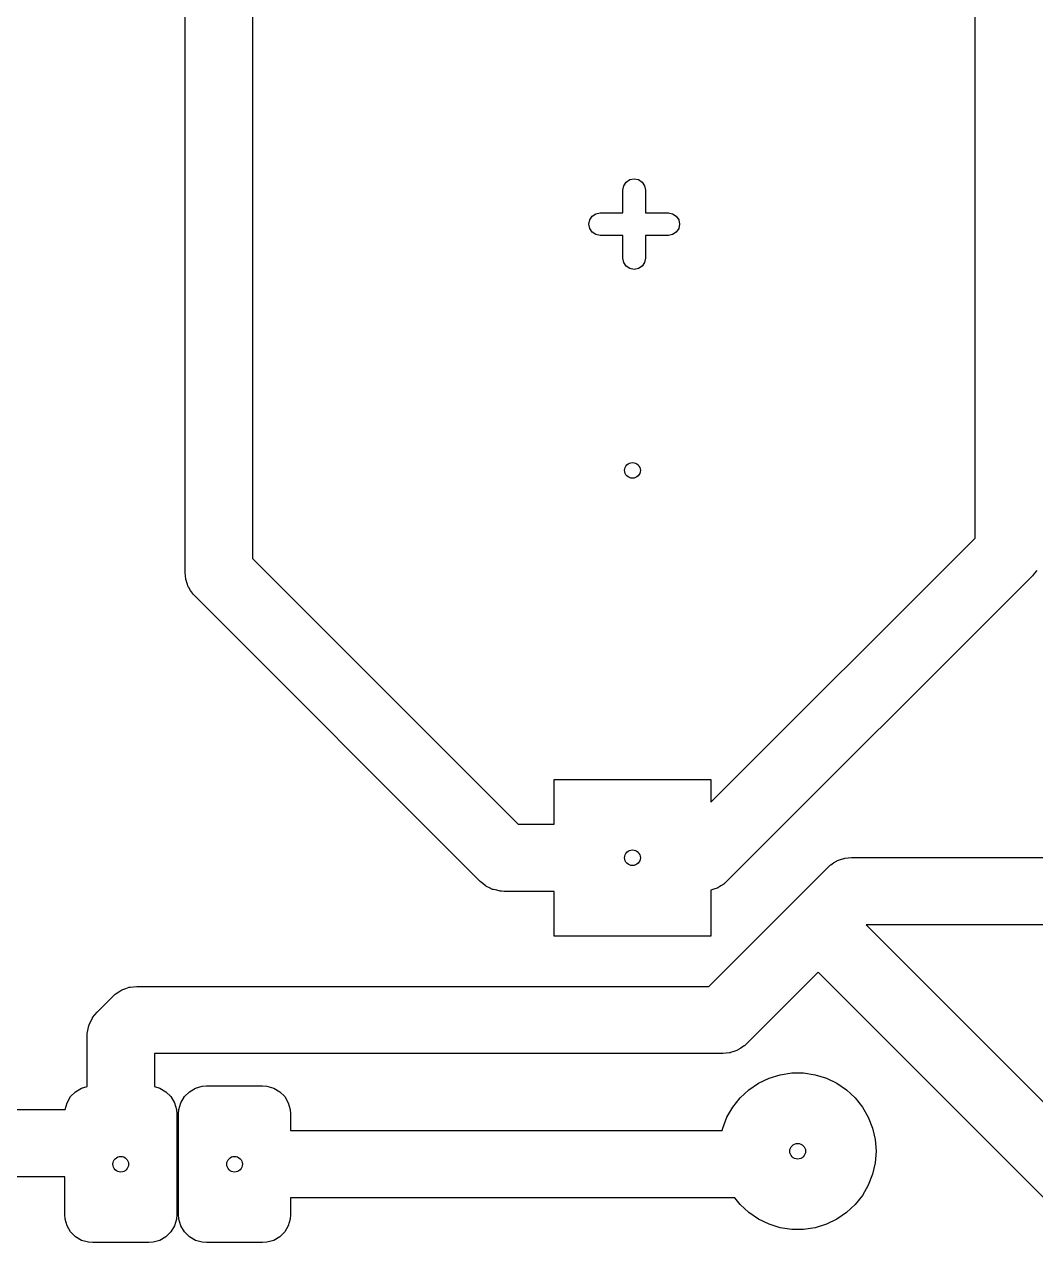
# Model space of a CAD drawing. Extents: x 90.5 to 180.6, y -135.5 to -50.2.
# Drawn here: x 135.49 to 158.06, y -135.48 to -108.29 of the extents above; entities that cross this region are included whole.
import ezdxf

# ---------------------------------------------------------------- set-up
doc = ezdxf.new("R2010")
doc.units = 0
doc.layers.add('BLACK', color=7, linetype='CONTINUOUS')

msp = doc.modelspace()

# ---------------------------------------------------------------- linework, layer by layer
at = {"layer": 'BLACK', "linetype": 'CONTINUOUS'}
for p, q in [((156.705, -119.755), (156.705, -90.6916)), ((140.577, -105.637), (140.577, -120.212)), ((139.077, -120.523), (139.077, -105.948)), ((149.002, -111.756), (149.098, -111.737)), ((149.098, -111.737), (149.194, -111.756)), ((148.848, -111.987), (148.867, -111.891)), ((148.848, -112.499), (148.848, -111.987)), ((148.867, -111.891), (148.921, -111.81)), ((148.921, -111.81), (149.002, -111.756)), ((149.194, -111.756), (149.275, -111.81)), ((149.275, -111.81), (149.329, -111.891)), ((149.329, -111.891), (149.348, -111.987)), ((149.348, -111.987), (149.348, -112.499)), ((148.159, -112.572), (148.24, -112.518)), ((148.24, -112.518), (148.336, -112.499)), ((148.336, -112.499), (148.848, -112.499)), ((149.348, -112.499), (149.86, -112.499)), ((149.86, -112.499), (149.956, -112.518)), ((149.956, -112.518), (150.037, -112.572)), ((148.086, -112.749), (148.105, -112.653)), ((148.105, -112.845), (148.086, -112.749)), ((148.105, -112.653), (148.159, -112.572)), ((150.037, -112.572), (150.091, -112.653)), ((150.091, -112.653), (150.11, -112.749)), ((150.11, -112.749), (150.091, -112.845)), ((148.159, -112.926), (148.105, -112.845)), ((148.24, -112.98), (148.159, -112.926)), ((148.336, -112.999), (148.24, -112.98)), ((148.848, -112.999), (148.336, -112.999)), ((148.848, -113.511), (148.848, -112.999)), ((149.86, -112.999), (149.348, -112.999)), ((149.348, -112.999), (149.348, -113.511)), ((149.956, -112.98), (149.86, -112.999)), ((150.037, -112.926), (149.956, -112.98)), ((150.091, -112.845), (150.037, -112.926)), ((148.867, -113.606), (148.848, -113.511)), ((148.921, -113.688), (148.867, -113.606)), ((149.329, -113.606), (149.275, -113.688)), ((149.348, -113.511), (149.329, -113.606)), ((149.002, -113.742), (148.921, -113.688)), ((149.098, -113.761), (149.002, -113.742)), ((149.194, -113.742), (149.098, -113.761)), ((149.275, -113.688), (149.194, -113.742)), ((150.81, -125.65), (156.705, -119.755)), ((140.577, -120.212), (146.505, -126.14)), ((139.086, -120.599), (139.077, -120.523)), ((139.092, -120.675), (139.086, -120.599)), ((139.096, -120.685), (139.092, -120.675)), ((139.097, -120.696), (139.096, -120.685)), ((139.123, -120.768), (139.097, -120.696)), ((157.985, -120.596), (151.161, -127.42)), ((158.032, -120.536), (157.985, -120.596)), ((158.081, -120.478), (158.032, -120.536)), ((139.147, -120.84), (139.123, -120.768)), ((139.153, -120.849), (139.147, -120.84)), ((139.157, -120.86), (139.153, -120.849)), ((139.199, -120.923), (139.157, -120.86)), ((139.239, -120.988), (139.199, -120.923)), ((139.249, -121), (139.239, -120.988)), ((139.252, -121.005), (139.249, -121)), ((139.26, -121.013), (139.252, -121.005)), ((139.297, -121.053), (139.26, -121.013)), ((145.664, -127.42), (139.297, -121.053)), ((147.31, -126.14), (147.31, -125.14)), ((147.31, -125.14), (150.81, -125.14)), ((150.81, -125.14), (150.81, -125.65)), ((146.505, -126.14), (147.31, -126.14)), ((153.549, -127.007), (153.613, -126.965)), ((153.613, -126.965), (153.623, -126.961)), ((153.623, -126.961), (153.632, -126.955)), ((153.632, -126.955), (153.705, -126.931)), ((153.705, -126.931), (153.776, -126.905)), ((153.776, -126.905), (153.787, -126.904)), ((153.787, -126.904), (153.798, -126.9)), ((153.798, -126.9), (153.874, -126.894)), ((153.874, -126.894), (153.949, -126.885)), ((153.949, -126.885), (165.193, -126.885)), ((150.764, -129.76), (153.419, -127.105)), ((153.419, -127.105), (153.46, -127.068)), ((153.46, -127.068), (153.467, -127.06)), ((153.467, -127.06), (153.473, -127.057)), ((153.473, -127.057), (153.484, -127.047)), ((153.484, -127.047), (153.549, -127.007)), ((145.723, -127.468), (145.664, -127.42)), ((145.782, -127.517), (145.723, -127.468)), ((145.792, -127.522), (145.782, -127.517)), ((151.031, -127.518), (150.967, -127.56)), ((151.096, -127.478), (151.031, -127.518)), ((151.107, -127.468), (151.096, -127.478)), ((151.112, -127.465), (151.107, -127.468)), ((151.12, -127.457), (151.112, -127.465)), ((151.161, -127.42), (151.12, -127.457)), ((145.8, -127.528), (145.792, -127.522)), ((145.869, -127.561), (145.8, -127.528)), ((145.937, -127.595), (145.869, -127.561)), ((145.948, -127.597), (145.937, -127.595)), ((145.958, -127.602), (145.948, -127.597)), ((146.033, -127.617), (145.958, -127.602)), ((146.107, -127.635), (146.033, -127.617)), ((146.122, -127.636), (146.107, -127.635)), ((146.129, -127.637), (146.122, -127.636)), ((146.14, -127.637), (146.129, -127.637)), ((146.194, -127.64), (146.14, -127.637)), ((147.31, -127.64), (146.194, -127.64)), ((147.31, -128.64), (147.31, -127.64)), ((150.875, -127.594), (150.81, -127.617)), ((150.81, -127.617), (150.81, -128.64)), ((150.947, -127.57), (150.875, -127.594)), ((150.957, -127.564), (150.947, -127.57)), ((150.967, -127.56), (150.957, -127.564)), ((164.536, -128.385), (154.271, -128.385)), ((154.271, -128.385), (159.261, -133.375)), ((150.81, -128.64), (147.31, -128.64)), ((153.205, -129.44), (151.605, -131.04)), ((158.42, -134.655), (153.205, -129.44)), ((137.47, -129.98), (137.51, -129.943)), ((137.51, -129.943), (137.518, -129.935)), ((137.518, -129.935), (137.523, -129.932)), ((137.523, -129.932), (137.535, -129.922)), ((137.535, -129.922), (137.6, -129.882)), ((137.6, -129.882), (137.663, -129.84)), ((137.663, -129.84), (137.674, -129.836)), ((137.674, -129.836), (137.683, -129.83)), ((137.683, -129.83), (137.755, -129.806)), ((137.755, -129.806), (137.827, -129.78)), ((137.827, -129.78), (137.838, -129.779)), ((137.838, -129.779), (137.848, -129.775)), ((137.848, -129.775), (137.924, -129.769)), ((137.924, -129.769), (138, -129.76)), ((138, -129.76), (150.764, -129.76)), ((137.11, -130.34), (137.47, -129.98)), ((136.969, -130.545), (137.002, -130.476)), ((137.002, -130.476), (137.008, -130.468)), ((137.008, -130.468), (137.013, -130.458)), ((137.013, -130.458), (137.062, -130.399)), ((137.062, -130.399), (137.11, -130.34)), ((136.894, -130.798), (136.895, -130.783)), ((136.895, -130.783), (136.913, -130.709)), ((136.913, -130.709), (136.928, -130.634)), ((136.928, -130.634), (136.933, -130.624)), ((136.933, -130.624), (136.935, -130.613)), ((136.935, -130.613), (136.969, -130.545)), ((136.89, -130.87), (136.893, -130.816)), ((136.89, -131.996), (136.89, -130.87)), ((136.893, -130.805), (136.894, -130.798)), ((136.893, -130.816), (136.893, -130.805)), ((151.605, -131.04), (151.564, -131.077)), ((151.074, -131.26), (138.39, -131.26)), ((138.39, -131.26), (138.39, -131.996)), ((151.15, -131.251), (151.074, -131.26)), ((151.226, -131.245), (151.15, -131.251)), ((151.236, -131.241), (151.226, -131.245)), ((151.247, -131.24), (151.236, -131.241)), ((151.319, -131.214), (151.247, -131.24)), ((151.391, -131.19), (151.319, -131.214)), ((151.401, -131.184), (151.391, -131.19)), ((151.411, -131.18), (151.401, -131.184)), ((151.475, -131.138), (151.411, -131.18)), ((151.54, -131.098), (151.475, -131.138)), ((151.551, -131.088), (151.54, -131.098)), ((151.556, -131.085), (151.551, -131.088)), ((151.564, -131.077), (151.556, -131.085)), ((151.871, -131.924), (152.107, -131.811)), ((152.107, -131.811), (152.357, -131.733)), ((152.357, -131.733), (152.615, -131.694)), ((152.615, -131.694), (152.877, -131.694)), ((152.877, -131.694), (153.136, -131.733)), ((153.136, -131.733), (153.386, -131.811)), ((153.386, -131.811), (153.621, -131.924)), ((136.521, -132.222), (136.632, -132.111)), ((136.632, -132.111), (136.767, -132.031)), ((136.767, -132.031), (136.89, -131.996)), ((138.39, -131.996), (138.513, -132.031)), ((138.513, -132.031), (138.648, -132.111)), ((138.648, -132.111), (138.759, -132.222)), ((139.061, -132.222), (139.172, -132.111)), ((139.172, -132.111), (139.307, -132.031)), ((139.307, -132.031), (139.457, -131.988)), ((139.457, -131.988), (139.555, -131.98)), ((139.555, -131.98), (140.805, -131.98)), ((140.805, -131.98), (140.903, -131.988)), ((140.903, -131.988), (141.053, -132.031)), ((141.053, -132.031), (141.188, -132.111)), ((141.188, -132.111), (141.299, -132.222)), ((151.463, -132.249), (151.655, -132.071)), ((151.655, -132.071), (151.871, -131.924)), ((153.621, -131.924), (153.837, -132.071)), ((153.837, -132.071), (154.029, -132.249)), ((136.398, -132.507), (136.441, -132.357)), ((136.441, -132.357), (136.521, -132.222)), ((138.759, -132.222), (138.839, -132.357)), ((138.839, -132.357), (138.882, -132.507)), ((138.938, -132.507), (138.981, -132.357)), ((138.981, -132.357), (139.061, -132.222)), ((141.299, -132.222), (141.379, -132.357)), ((141.379, -132.357), (141.422, -132.507)), ((151.3, -132.454), (151.463, -132.249)), ((154.029, -132.249), (154.192, -132.454)), ((131.41, -132.51), (136.397, -132.51)), ((136.397, -132.51), (136.398, -132.507)), ((138.882, -132.507), (138.89, -132.605)), ((138.89, -132.605), (138.89, -134.855)), ((138.93, -132.605), (138.938, -132.507)), ((138.93, -134.855), (138.93, -132.605)), ((141.422, -132.507), (141.43, -132.605)), ((141.43, -132.605), (141.43, -132.98)), ((151.074, -132.924), (151.169, -132.68)), ((151.169, -132.68), (151.3, -132.454)), ((154.192, -132.454), (154.323, -132.68)), ((154.323, -132.68), (154.418, -132.924)), ((151.061, -132.98), (151.074, -132.924)), ((154.418, -132.924), (154.477, -133.179)), ((141.43, -132.98), (151.061, -132.98)), ((154.477, -133.179), (154.496, -133.44)), ((154.496, -133.44), (154.477, -133.7)), ((154.477, -133.7), (154.418, -133.955)), ((136.39, -134.01), (131.41, -134.01)), ((136.39, -134.855), (136.39, -134.01)), ((154.418, -133.955), (154.323, -134.199)), ((154.323, -134.199), (154.192, -134.425)), ((151.344, -134.48), (141.43, -134.48)), ((141.43, -134.48), (141.43, -134.855)), ((151.463, -134.63), (151.344, -134.48)), ((154.192, -134.425), (154.029, -134.63)), ((136.398, -134.953), (136.39, -134.855)), ((138.89, -134.855), (138.882, -134.953)), ((138.938, -134.953), (138.93, -134.855)), ((141.43, -134.855), (141.422, -134.953)), ((151.655, -134.808), (151.463, -134.63)), ((151.871, -134.955), (151.655, -134.808)), ((153.837, -134.808), (153.621, -134.955)), ((154.029, -134.63), (153.837, -134.808)), ((136.441, -135.103), (136.398, -134.953)), ((136.521, -135.238), (136.441, -135.103)), ((138.839, -135.103), (138.759, -135.238)), ((138.882, -134.953), (138.839, -135.103)), ((138.981, -135.103), (138.938, -134.953)), ((139.061, -135.238), (138.981, -135.103)), ((141.379, -135.103), (141.299, -135.238)), ((141.422, -134.953), (141.379, -135.103)), ((152.107, -135.069), (151.871, -134.955)), ((152.357, -135.146), (152.107, -135.069)), ((153.386, -135.069), (153.136, -135.146)), ((153.621, -134.955), (153.386, -135.069)), ((136.632, -135.349), (136.521, -135.238)), ((136.767, -135.429), (136.632, -135.349)), ((138.648, -135.349), (138.513, -135.429)), ((138.759, -135.238), (138.648, -135.349)), ((139.172, -135.349), (139.061, -135.238)), ((139.307, -135.429), (139.172, -135.349)), ((141.188, -135.349), (141.053, -135.429)), ((141.299, -135.238), (141.188, -135.349)), ((152.615, -135.185), (152.357, -135.146)), ((152.877, -135.185), (152.615, -135.185)), ((153.136, -135.146), (152.877, -135.185)), ((136.917, -135.472), (136.767, -135.429)), ((137.015, -135.48), (136.917, -135.472)), ((138.265, -135.48), (137.015, -135.48)), ((138.363, -135.472), (138.265, -135.48)), ((138.513, -135.429), (138.363, -135.472)), ((139.457, -135.472), (139.307, -135.429)), ((139.555, -135.48), (139.457, -135.472)), ((140.805, -135.48), (139.555, -135.48)), ((140.903, -135.472), (140.805, -135.48)), ((141.053, -135.429), (140.903, -135.472))]:
    msp.add_line(p, q, dxfattribs=at)
at = {"layer": 'BLACK'}
for centre in [(149.06, -118.245), (149.06, -126.89), (152.746, -133.44), (137.64, -133.73), (140.18, -133.73)]:
    msp.add_circle(centre, 0.175, dxfattribs=at)

doc.saveas('drawing.dxf')
